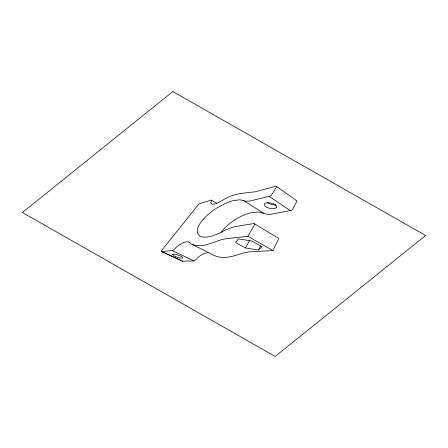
<?xml version="1.0" encoding="UTF-8"?>
<svg xmlns="http://www.w3.org/2000/svg" width="448" height="448" viewBox="0 0 448 448"><rect width="100%" height="100%" fill="white"/><g stroke="black" fill="none" stroke-linecap="round" stroke-linejoin="round"><path stroke-width="0.67" d="M276.791 207.306C276.847 205.01 273.93 204.058 272.143 203.392A11.323 7.47 5.9 0 0 270.11 202.91L266.034 202.888A3.875 2.559 5.9 0 0 265.138 203.174C262.237 204.814 266.47 207.637 268.302 207.911A11.222 7.409 5.9 0 0 270.43 208.482L274.45 208.639L276.696 207.497M272.933 250.578L247.912 236.264L225.366 238.823C214.346 240.716 203.42 248.92 192.007 244.334L214.29 255.55C222.785 259.28 232.49 256.687 240.822 253.747A29.4 19.404 5.9 0 1 242.435 253.187L248.819 251.888L272.933 250.578L278.432 239.254A2.643 1.742 5.9 0 0 278.533 238.991L278.247 238.129L254.402 223.748A0.644 0.426 5.9 0 0 254.257 223.681L253.753 223.602A1.719 1.137 5.9 0 0 253.372 223.636L234.483 226.66L226.027 229.701A47.102 31.086 5.9 0 0 223.748 230.905A65.918 43.506 5.9 0 1 221.043 232.361C214.609 235.267 206.954 238.902 199.886 236.186C192.662 230.283 201.858 220.629 206.461 216.026A92.165 60.827 5.9 0 1 215.779 208.634L225.098 203.437L233.117 200.592L240.033 199.791L245.689 201.214L249.564 201.13L270.469 195.966A8.019 5.292 5.9 0 0 271.264 195.446L276.394 187.068A2.162 1.428 5.9 0 0 276.472 186.906L276.326 186.357L275.346 186.329L255.494 191.766C244.91 193.043 233.906 193.357 224.442 199.237A100.447 66.298 5.9 0 0 219.671 201.807A26.947 17.786 5.9 0 1 217.398 202.972C215.186 204.803 208.51 205.027 211.523 200.67A1.977 1.305 5.9 0 0 211.613 200.497L211.54 200.144L216.737 203.258M258.362 250.062L262.091 246.747L251.927 240.979L238.342 238.913L235.564 242.525L245.42 247.918L258.362 250.062L260.562 245.885M245.42 247.918L249.558 240.621M247.912 236.264L254.554 224.79L254.402 223.748M234.752 219.856C242.183 215.286 250.779 211.484 259.683 212.195C263.962 213.36 268.285 215.27 272.838 213.898L291.637 210.291A6.44 4.25 5.9 0 0 292.415 209.804L296.8 201.404A1.826 1.204 5.9 0 0 296.873 201.186L296.682 200.687L276.366 186.385M211.518 200.138L211.271 200.116A1.092 0.722 5.9 0 0 211.025 200.166L199.265 203.75A7.235 4.777 5.9 0 0 198.761 204.12L161.762 250.348A4.122 2.722 5.9 0 0 161.504 250.718L161.37 251.317L161.739 251.496L172.351 250.617L173.37 250.146A6.35 4.194 5.9 0 0 173.897 249.738L175.05 248.5A40.835 26.953 5.9 0 1 177.923 245.93C181.048 243.729 184.99 240.873 189 242.066A2.302 1.523 5.9 0 1 189.661 242.57M161.739 251.496L182.521 261.195L193.928 260.904L194.964 260.478A5.102 3.366 5.9 0 0 195.474 260.081L197.378 258.003A32.866 21.694 5.9 0 1 199.786 255.987L204.12 253.512L208.331 252.549M275.475 204.988L275.246 204.994A8.389 5.538 5.9 0 1 274.226 204.982L272.126 204.669A11.306 7.459 5.9 0 1 270.424 204.193L267.551 202.731M182.498 261.195L161.521 251.468M172.256 250.622L193.827 260.904M243.718 200.654L263.754 213.36M274.154 204.187L275.162 204.854M269.27 196.442L290.422 210.711M192.002 244.339A8.064 5.32 5.9 0 1 189.672 242.564M221.278 232.198A69.72 46.015 5.9 0 1 234.814 219.901M172.424 254.386L174.362 256.015A16.962 11.194 5.9 0 0 179.609 257.897C184.055 259.263 182.924 256.581 179.48 255.629A18.816 12.421 5.9 0 0 176.624 254.632L173.622 254.061L172.424 254.386M172.827 91.56L22.4 212.514L275.173 356.44L425.6 235.486L172.827 91.56"/></g></svg>
